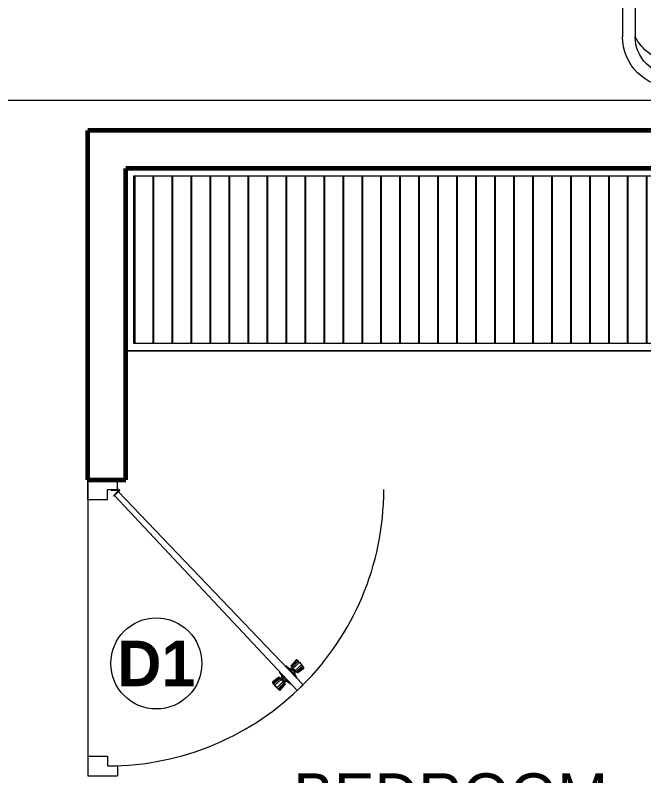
# Model space of a CAD drawing. Header units: feet. Extents: x 109753 to 150441, y 47761 to 75080.
# Drawn here: x 127072.4 to 127155.2, y 50823.8 to 50924 of the extents above; entities that cross this region are included whole.
import ezdxf

# ---------------------------------------------------------------- set-up
doc = ezdxf.new("R2010")
doc.units = ezdxf.units.FT
doc.header["$LTSCALE"] = 50
doc.header["$MEASUREMENT"] = 0
doc.linetypes.add('( Hidden )', pattern=[0.375, 0.25, -0.125])
doc.linetypes.add('CENTER', pattern=[2, 1.25, -0.25, 0.25, -0.25])
for name, color, linetype, lineweight in [('A-Furniture', 175, 'Continuous', 0), ('CENTRELINE', 146, 'CENTER', 18), ('DOORS', 7, 'Continuous', 15), ('TEXT', 181, 'Continuous', 13), ('WALL', 1, 'Continuous', 60)]:
    doc.layers.add(name, color=color, linetype=linetype, lineweight=lineweight)
doc.layers.add('HACTH', color=251, linetype='Continuous')
doc.styles.add('GL_Imperial', font='GOTHIC.TTF', dxfattribs={"height": 8})

# ---------------------------------------------------------------- blocks, each defined once
blk = doc.blocks.new('A$C2dc982f6')
for p, q in [((-22.22, 31.54), (-16.5, 31.54)), ((4.36, 31.54), (10.09, 31.54)), ((-22.22, 29.88), (-16.5, 29.88)), ((4.36, 29.88), (10.09, 29.88)), ((-22.86, 28.24), (-15.86, 28.24)), ((3.73, 28.24), (10.72, 28.24)), ((-28.93, 13.64), (-28.93, 24.83)), ((-27.27, 13.64), (-27.27, 24.83)), ((-11.44, 13.64), (-11.44, 24.83)), ((-9.79, 13.64), (-9.79, 24.83)), ((-2.35, 13.64), (-2.35, 24.83)), ((-0.69, 13.64), (-0.69, 24.83)), ((15.14, 13.64), (15.14, 24.83)), ((16.8, 13.64), (16.8, 24.83)), ((-27.24, 13.64), (-28.93, 13.64)), ((-27.24, 13.64), (-26.28, 12.79)), ((-11.48, 13.64), (-12.43, 12.79)), ((-11.48, 13.64), (-9.79, 13.64)), ((-0.66, 13.64), (-2.35, 13.64)), ((-0.66, 13.64), (0.3, 12.79)), ((15.11, 13.64), (14.15, 12.79)), ((15.11, 13.64), (16.8, 13.64)), ((-12.43, 12.79), (-26.28, 12.79)), ((14.15, 12.79), (0.3, 12.79)), ((-36.96, 6.89), (-48.14, 6.89)), ((-36.96, 5.2), (-36.96, 6.89)), ((25.19, 5.2), (25.19, 6.89)), ((25.19, 6.89), (36.37, 6.89)), ((-36.96, 5.23), (-48.14, 5.23)), ((-36.96, 5.2), (-36.1, 4.24)), ((25.19, 5.2), (24.34, 4.24)), ((25.19, 5.23), (36.37, 5.23)), ((-36.1, 4.24), (-36.1, -9.61)), ((24.34, 4.24), (24.34, -9.61)), ((-54.85, -5.55), (-54.85, 0.18)), ((-53.19, -5.55), (-53.19, 0.18)), ((-51.55, -6.18), (-51.55, 0.81)), ((39.78, -6.18), (39.78, 0.81)), ((41.43, -5.55), (41.43, 0.18)), ((43.09, -5.55), (43.09, 0.18)), ((-36.96, -10.57), (-36.1, -9.61)), ((25.19, -10.57), (24.34, -9.61)), ((-36.96, -10.6), (-48.14, -10.6)), ((-36.96, -10.57), (-36.96, -12.26)), ((25.19, -10.57), (25.19, -12.26)), ((25.19, -10.6), (36.37, -10.6)), ((-36.96, -12.26), (-48.14, -12.26)), ((25.19, -12.26), (36.37, -12.26)), ((-26.73, -19.64), (-25.78, -18.79)), ((-11.93, -18.79), (-25.78, -18.79)), ((-10.97, -19.64), (-11.93, -18.79)), ((-0.15, -19.64), (0.81, -18.79)), ((14.66, -18.79), (0.81, -18.79)), ((15.61, -19.64), (14.66, -18.79)), ((-26.73, -19.64), (-28.42, -19.64)), ((-28.42, -19.64), (-28.42, -30.83)), ((-26.77, -19.64), (-26.77, -30.83)), ((-10.97, -19.64), (-9.28, -19.64)), ((-10.94, -19.64), (-10.94, -30.83)), ((-9.28, -19.64), (-9.28, -30.83)), ((-0.15, -19.64), (-1.84, -19.64)), ((-1.84, -19.64), (-1.84, -30.83)), ((-0.18, -19.64), (-0.18, -30.83)), ((15.61, -19.64), (17.3, -19.64)), ((15.65, -19.64), (15.65, -30.83)), ((17.3, -19.64), (17.3, -30.83)), ((-22.35, -34.24), (-15.36, -34.24)), ((4.23, -34.24), (11.23, -34.24)), ((-21.71, -35.88), (-15.99, -35.88)), ((4.87, -35.88), (10.59, -35.88)), ((-21.71, -37.54), (-15.99, -37.54)), ((4.87, -37.54), (10.59, -37.54))]:
    blk.add_line(p, q)
blk.add_lwpolyline([(23.97, 12.15), (-35.97, 12.15), (-35.97, -18.15), (23.97, -18.15)], close=True)
for centre, radius, start, end in [((-22.22, 24.83), 6.71, 90.0001, 180), ((-16.5, 24.83), 6.71, 0, 90), ((4.36, 24.83), 6.71, 90.0001, 180), ((10.09, 24.83), 6.71, 0, 90), ((-22.22, 24.83), 5.05, 90.0001, 180), ((-16.5, 24.83), 5.05, 0, 90), ((4.36, 24.83), 5.05, 90.0001, 180), ((10.09, 24.83), 5.05, 0, 90), ((-21.39, 21.77), 6.63, 102.7575, 152.5606), ((-17.33, 21.77), 6.63, 27.4394, 77.2425), ((5.19, 21.77), 6.63, 102.7575, 152.5606), ((9.26, 21.77), 6.63, 27.4394, 77.2425), ((-48.14, 0.18), 6.71, 90, 180), ((36.37, 0.18), 6.71, 0, 90), ((-48.14, 0.18), 5.05, 90, 180), ((-45.09, -0.65), 6.63, 117.4394, 167.2425), ((33.32, -0.65), 6.63, 12.7575, 62.5606), ((36.37, 0.18), 5.05, 0, 90), ((-48.14, -5.55), 6.71, 180.0001, 270), ((-48.14, -5.55), 5.05, 180.0001, 270), ((36.37, -5.55), 6.71, 270, 359.9999), ((36.37, -5.55), 5.05, 270, 359.9999), ((-45.09, -4.72), 6.63, 192.7575, 242.5606), ((33.32, -4.72), 6.63, 297.4394, 347.2425), ((-21.71, -30.83), 6.71, 180, 269.9999), ((-20.88, -27.77), 6.63, 207.4394, 257.2425), ((-21.71, -30.83), 5.05, 180, 269.9999), ((-15.99, -30.83), 5.05, 270, 0), ((-15.99, -30.83), 6.71, 270, 0), ((-16.82, -27.77), 6.63, 282.7575, 332.5606), ((4.87, -30.83), 6.71, 180, 269.9999), ((5.7, -27.77), 6.63, 207.4394, 257.2425), ((4.87, -30.83), 5.05, 180, 269.9999), ((10.59, -30.83), 5.05, 270, 0), ((10.59, -30.83), 6.71, 270, 0), ((9.76, -27.77), 6.63, 282.7575, 332.5606)]:
    blk.add_arc(centre, radius, start, end)
blk = doc.blocks.new('*U1071')
at = {"color": 9, "linetype": '( Hidden )', "lineweight": 0, "ltscale": 5, "true_color": 0xc7c8ca}
blk.add_line((0, 0), (30, 0), dxfattribs=at)
blk.add_arc((1, 2), 28, 0, 90, dxfattribs=at)
at = {"layer": 'DOORS', "color": 8}
for p, q in [((18.605, 21.577), (18.715, 21.68)), ((18.727, 21.667), (18.715, 21.68)), ((19.324, 21.012), (18.759, 21.657)), ((19.429, 21.11), (18.883, 21.773)), ((19.51, 21.187), (18.991, 21.875)), ((19.549, 21.23), (19.04, 21.905)), ((18.89, 20.612), (18.249, 21.165)), ((18.935, 20.648), (18.283, 21.211)), ((19.017, 20.725), (18.391, 21.312)), ((18.605, 21.577), (18.495, 21.474)), ((18.507, 21.461), (18.495, 21.474)), ((19.119, 20.82), (18.515, 21.429)), ((19.409, 20.85), (19.332, 20.932)), ((19.467, 20.905), (19.39, 20.987)), ((19.505, 20.94), (19.428, 21.022)), ((19.523, 20.957), (19.446, 21.039)), ((19.664, 20.823), (19.496, 20.791)), ((19.83, 20.978), (19.558, 20.848)), ((19.988, 21.126), (19.614, 20.901)), ((18.965, 20.168), (19.214, 20.526)), ((19.164, 20.621), (19.087, 20.703)), ((19.182, 20.638), (19.105, 20.72)), ((19.123, 20.315), (19.27, 20.579)), ((19.22, 20.673), (19.143, 20.755)), ((19.278, 20.728), (19.201, 20.81)), ((19.289, 20.471), (19.331, 20.637)), ((19.421, 20.595), (19.398, 20.699)), ((19.532, 20.699), (19.429, 20.728)), ((20.292, 20.153), (20.249, 19.987)), ((20.458, 20.308), (20.31, 20.044)), ((20.615, 20.455), (20.367, 20.097)), ((19.593, 19.498), (19.967, 19.722)), ((19.75, 19.645), (20.023, 19.775)), ((19.916, 19.801), (20.084, 19.833)), ((20.031, 19.393), (20.541, 18.718)), ((20.048, 19.925), (20.151, 19.895)), ((20.058, 19.667), (20.135, 19.584)), ((20.07, 19.437), (20.589, 18.749)), ((20.076, 19.684), (20.153, 19.601)), ((20.113, 19.719), (20.191, 19.636)), ((20.152, 19.513), (20.698, 18.85)), ((20.159, 20.029), (20.182, 19.924)), ((20.172, 19.773), (20.249, 19.691)), ((20.254, 19.609), (20.822, 18.967)), ((20.302, 19.896), (20.38, 19.814)), ((20.361, 19.951), (20.438, 19.868)), ((20.398, 19.986), (20.476, 19.903)), ((20.416, 20.003), (20.493, 19.92)), ((20.458, 19.801), (21.065, 19.195)), ((20.563, 19.899), (21.189, 19.311)), ((20.645, 19.975), (21.298, 19.412)), ((20.691, 20.012), (21.331, 19.459)), ((20.854, 18.956), (20.865, 18.944)), ((20.975, 19.047), (20.865, 18.944)), ((20.975, 19.047), (21.085, 19.15)), ((21.073, 19.162), (21.085, 19.15))]:
    blk.add_line(p, q, dxfattribs=at)
at = {"layer": 'DOORS', "color": 1}
for p, q in [((18.942, 21.869), (18.617, 21.564)), ((19.008, 21.89), (18.637, 21.543)), ((18.962, 21.848), (18.942, 21.869)), ((19.542, 21.287), (19.092, 21.883)), ((18.266, 21.196), (18.637, 21.543)), ((18.834, 20.623), (18.268, 21.111)), ((18.291, 21.26), (18.617, 21.564)), ((18.312, 21.238), (18.291, 21.26)), ((18.91, 20.624), (19.223, 20.917)), ((19.076, 20.693), (19.266, 20.871)), ((19.536, 21.211), (19.223, 20.917)), ((19.457, 21.05), (19.266, 20.871)), ((19.538, 20.971), (19.343, 20.789)), ((19.529, 20.963), (19.452, 21.045)), ((19.455, 21.135), (19.459, 21.13)), ((19.615, 20.972), (19.618, 20.969)), ((19.7, 20.975), (19.695, 20.97)), ((20.037, 21.183), (19.7, 20.975)), ((20.123, 21.174), (20.117, 21.18)), ((18.905, 20.123), (19.135, 20.446)), ((18.991, 20.7), (18.995, 20.695)), ((19.158, 20.615), (19.081, 20.697)), ((19.135, 20.446), (19.14, 20.45)), ((19.143, 20.53), (19.146, 20.527)), ((19.149, 20.607), (19.343, 20.789)), ((20.437, 20.093), (20.435, 20.097)), ((20.445, 20.178), (20.441, 20.173)), ((20.675, 20.501), (20.445, 20.178)), ((20.672, 20.588), (20.678, 20.581)), ((18.909, 20.036), (18.903, 20.042)), ((19.457, 19.45), (19.463, 19.444)), ((19.544, 19.441), (19.881, 19.649)), ((19.881, 19.649), (19.886, 19.654)), ((19.966, 19.652), (19.963, 19.655)), ((20.038, 19.337), (20.488, 18.741)), ((20.043, 19.653), (20.237, 19.835)), ((20.045, 19.413), (20.357, 19.706)), ((20.051, 19.661), (20.129, 19.578)), ((20.125, 19.489), (20.121, 19.493)), ((20.124, 19.574), (20.314, 19.752)), ((20.431, 20.017), (20.237, 19.835)), ((20.505, 19.931), (20.314, 19.752)), ((20.67, 19.999), (20.357, 19.706)), ((20.423, 20.009), (20.5, 19.926)), ((20.59, 19.924), (20.585, 19.928)), ((20.747, 20.001), (21.312, 19.513)), ((21.314, 19.428), (20.943, 19.081)), ((21.289, 19.364), (20.964, 19.059)), ((21.269, 19.385), (21.289, 19.364)), ((20.573, 18.733), (20.943, 19.081)), ((20.618, 18.776), (20.638, 18.754)), ((20.638, 18.754), (20.964, 19.059))]:
    blk.add_line(p, q, dxfattribs=at)
at = {"layer": 'DOORS'}
for p, q in [((1.651, 2.638), (1.182, 3.107)), ((0, 3), (0, 0)), ((1, 3), (0, 3)), ((1, 2.368), (1, 3.032)), ((1, 2), (1, 3)), ((1.057, 2.368), (1, 2.368)), ((1.057, 2.368), (1.057, 3.006)), ((1.611, 2.597), (1.159, 3.049)), ((1.651, 2.638), (1.611, 2.597)), ((29, 2), (29, 3)), ((29, 3), (30, 3)), ((30, 0), (30, 3)), ((2, 2), (1, 2)), ((2, 0), (2, 2)), ((28, 0), (28, 2)), ((28, 2), (29, 2)), ((2, 0), (0, 0)), ((28, 0), (30, 0))]:
    blk.add_line(p, q, dxfattribs=at)
blk.add_lwpolyline([(1.204, 3.085), (20.775, 21.819), (21.361, 21.233), (1.584, 2.705)], dxfattribs=at)
for radius in [0.111, 0.0537]:
    blk.add_circle((1.071, 3.116), radius, dxfattribs=at)
at = {"layer": 'DOORS', "color": 1}
for centre, start, end in [((19.047, 21.848), 37.05764, 133.13402), ((18.305, 21.154), 133.13402, 229.21039), ((19.418, 21.091), 313.13402, 43.13402), ((19.497, 21.252), 313.13402, 37.05764), ((19.577, 20.929), 48.39126, 133.13402), ((19.656, 21.012), 228.39126, 313.13402), ((20.076, 21.141), 43.13402, 133.13402), ((18.871, 20.666), 229.21039, 313.13402), ((18.944, 20.081), 133.13402, 223.13402), ((19.037, 20.734), 223.13402, 313.13402), ((19.188, 20.565), 133.13402, 217.87677), ((19.101, 20.492), 313.13402, 37.87677), ((20.48, 20.132), 133.13402, 217.87677), ((20.392, 20.058), 313.13402, 37.87677), ((20.636, 20.542), 313.13402, 43.13402), ((19.505, 19.483), 223.13402, 313.13402), ((19.925, 19.612), 48.39126, 133.13402), ((20.004, 19.695), 228.39126, 313.13402), ((20.084, 19.371), 133.13402, 217.05764), ((20.163, 19.532), 133.13402, 223.13402), ((20.544, 19.889), 43.13402, 133.13402), ((20.709, 19.958), 49.21039, 133.13402), ((21.275, 19.47), 313.13402, 49.21039), ((20.534, 18.775), 217.05764, 313.13402)]:
    blk.add_arc(centre, 0.0571, start, end, dxfattribs=at)

msp = doc.modelspace()

# ---------------------------------------------------------------- hatches: boundary and pattern name
at = {"layer": 'HACTH', "transparency": 33554623}
h = msp.add_hatch(dxfattribs=at)
h.set_pattern_fill('ANSI31', color=256, scale=20, angle=765)
h.set_pattern_definition([(90, (-16516.8767, 163884.8043), (-2.5, 2e-15), [])])
h.paths.add_polyline_path([(127231.03, 50902.79), (127087.95, 50902.79), (127087.95, 50880.79), (127231.03, 50880.79)])

# ---------------------------------------------------------------- linework, layer by layer
at = {"layer": 'A-Furniture'}
msp.add_line((127232.03, 50879.79), (127086.95, 50879.79), dxfattribs=at)
for points in [[(127232.03, 50903.79), (127086.95, 50903.79), (127086.95, 50879.79), (127232.03, 50879.79)], [(127231.03, 50902.79), (127087.95, 50902.79), (127087.95, 50880.79), (127231.03, 50880.79)]]:
    msp.add_lwpolyline(points, close=True, dxfattribs=at)
at = {"layer": 'CENTRELINE', "ltscale": 35}
msp.add_line((126392.03, 50912.79), (127331.03, 50912.79), dxfattribs=at)
at = {"layer": 'TEXT'}
msp.add_circle((127090.98, 50838.59), 6, dxfattribs=at)
at = {"layer": 'WALL'}
for p, q in [((127081.95, 50862.79), (127081.95, 50908.79)), ((127232.03, 50908.79), (127081.95, 50908.79)), ((127086.95, 50862.79), (127086.95, 50903.79)), ((127232.03, 50903.79), (127086.95, 50903.79)), ((127081.95, 50862.79), (127086.95, 50862.79))]:
    msp.add_line(p, q, dxfattribs=at)

# ---------------------------------------------------------------- block references
at = {"layer": 'A-Furniture', "xscale": -1, "rotation": 180}
msp.add_blockref('A$C2dc982f6', (127181.34, 50946), dxfattribs=at)
at = {"layer": 'WALL', "xscale": 1.299999999763742, "yscale": 1.299999999763742, "zscale": 1.299999999763742, "rotation": 270}
msp.add_blockref('*U1071', (127081.95, 50862.79), dxfattribs=at)

# ---------------------------------------------------------------- texts
at = {"layer": 'TEXT', "insert": (127090.98, 50838.59), "char_height": 6, "attachment_point": 5, "style": 'GL_Imperial'}
msp.add_mtext_dynamic_manual_height_columns('{\\fStylus BT|b1|i0|c0|p34;D1}', width=9.3058, gutter_width=35, heights=[0], dxfattribs=at)
at = {"layer": 'TEXT', "insert": (127086.39, 50824.11), "char_height": 8, "width": 86.8356, "attachment_point": 1, "style": 'GL_Imperial'}
msp.add_mtext('\\pi22.636;{\\H0.75x;BEDROOM\\P\\pi24.34498;\\H0.77778x;16\'-6" x 17\'-3"}', dxfattribs=at)

doc.saveas('drawing.dxf')
